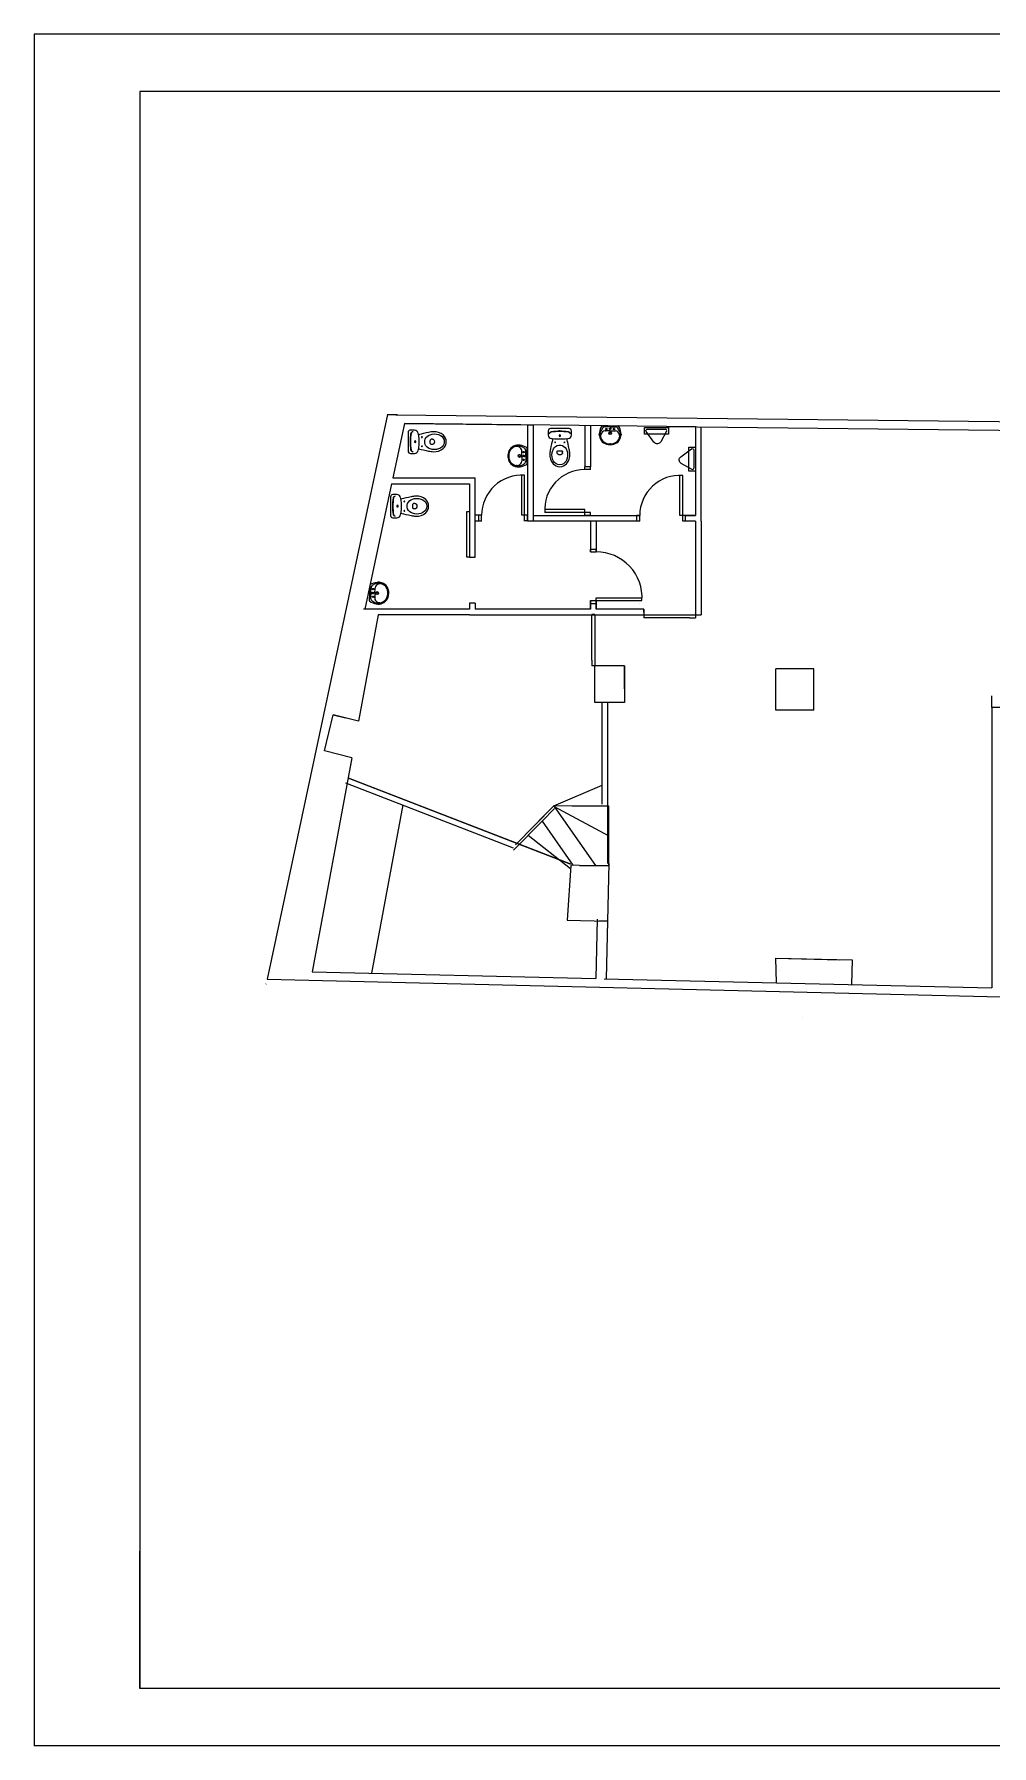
# Model space of a CAD drawing. Header units: millimetres. Extents: x 7 to 259, y -45 to 103.
# Drawn here: x 212.59 to 214.679, y 78.506 to 82.243 of the extents above; entities that cross this region are included whole.
import ezdxf

# ---------------------------------------------------------------- set-up
doc = ezdxf.new("R2010")
doc.units = ezdxf.units.MM
doc.linetypes.add('CONTINUA', pattern=[0])
for name, color, linetype in [('CAJETI1', 5, 'Continuous'), ('estructura', 5, 'Continuous'), ('OFICINES', 6, 'Continuous'), ('portes', 4, 'Continuous')]:
    doc.layers.add(name, color=color, linetype=linetype)

# ---------------------------------------------------------------- blocks, each defined once
blk = doc.blocks.new('VI-IN')
for p, q in [((0, -0.04), (-0.011, -0.04)), ((0, -0.04), (0.011, -0.04)), ((-0.048, -0.423), (-0.048, -0.403)), ((0.048, -0.423), (0.048, -0.403))]:
    blk.add_line(p, q)
blk.add_lwpolyline([(-0.163, -0.358, -0.0164), (-0.122, -0.18, -0.014244), (-0.146, -0.175, -0.379899), (-0.203, -0.112), (-0.203, -0.04, -0.414214), (-0.163, 0), (0, 0), (0.163, 0, -0.414214), (0.203, -0.04), (0.203, -0.112, -0.379899), (0.146, -0.175, -0.014244), (0.122, -0.18, -0.0164), (0.163, -0.358, -0.034533), (0.175, -0.44, -0.180901), (0.118, -0.613, -0.210568), (0, -0.665, -0.210568), (-0.118, -0.613, -0.180901), (-0.175, -0.44, -0.034533)], format="xyb", close=True)
for centre, radius in [((-0.08, -0.24), 0.0075), ((0, -0.122), 0.0135), ((0, -0.122), 0.0135), ((0.08, -0.24), 0.0075)]:
    blk.add_circle(centre, radius)
for centre, radius, start, end in [((-0.139, -0.089), 0.04, 96.2719, 180), ((-0.14, -0.096), 0.04, 96.2141, 169.7572), ((0, -1.201), 1.154, 90.0008, 97.203), ((0, -1.197), 1.157, 90.0008, 97.1409), ((0, 1.219), 1.404, 264.9986, 270), ((-0.007, -0.406), 0.116, 96.2419, 152.5973), ((0, -0.47), 0.18, 90, 96.2419), ((0, -1.197), 1.157, 82.8591, 89.9992), ((0, -1.201), 1.154, 82.797, 89.9992), ((0, 1.219), 1.404, 270, 275.0014), ((0, -0.47), 0.18, 83.7581, 90), ((0.007, -0.406), 0.116, 27.4027, 83.7581), ((0.139, -0.089), 0.04, 0, 83.7281), ((0.14, -0.096), 0.04, 10.2428, 83.7859), ((0.079, -0.461), 0.216, 168.3805, 209.1161), ((0.112, -0.468), 0.25, 152.5973, 168.3805), ((0, -0.505), 0.126, 209.1161, 270), ((-0.033, -0.403), 0.015, 96.6492, 180), ((-0.018, -0.423), 0.03, 180, 233.1301), ((0, -0.399), 0.06, 233.1301, 270), ((0, -0.686), 0.3, 90, 96.6492), ((0, -0.686), 0.3, 83.3508, 90), ((0, -0.399), 0.06, 270, 306.8699), ((0, -0.505), 0.126, 270, 330.8839), ((0.033, -0.403), 0.015, 0, 83.3508), ((0.018, -0.423), 0.03, 306.8699, 0), ((-0.112, -0.468), 0.25, 11.6195, 27.4027), ((-0.079, -0.461), 0.216, 330.8839, 11.6195)]:
    blk.add_arc(centre, radius, start, end)
blk = doc.blocks.new('Vic-WC')
at = {"xscale": -1}
blk.add_blockref('VI-IN', (0, 0), dxfattribs=at)

msp = doc.modelspace()

# ---------------------------------------------------------------- linework, layer by layer
at = {"color": 6}
for p, q in [((213.8287, 81.3884), (213.8464, 81.3884)), ((213.8287, 81.3884), (213.8641, 81.3884)), ((213.8366, 81.3771), (213.8348, 81.3771)), ((213.8464, 81.386), (213.8349, 81.386)), ((213.8464, 81.3771), (213.8366, 81.3771)), ((213.8464, 81.386), (213.8579, 81.386)), ((213.8464, 81.3771), (213.8562, 81.3771)), ((213.8562, 81.3771), (213.858, 81.3771)), ((213.6534, 81.3322), (213.6534, 81.334)), ((213.6534, 81.3224), (213.6534, 81.3322)), ((213.6623, 81.3224), (213.6623, 81.3339)), ((213.6648, 81.3401), (213.6648, 81.3224)), ((213.6648, 81.3401), (213.6648, 81.3047)), ((213.6534, 81.3224), (213.6534, 81.3126)), ((213.6534, 81.3126), (213.6534, 81.3107)), ((213.6623, 81.3224), (213.6623, 81.3109)), ((213.321, 81.0058), (213.3224, 81.0412)), ((213.3241, 81.0234), (213.3246, 81.0349)), ((213.3331, 81.023), (213.3335, 81.0328)), ((213.3335, 81.0328), (213.3336, 81.0347)), ((213.321, 81.0058), (213.3217, 81.0235)), ((213.3241, 81.0234), (213.3237, 81.0119)), ((213.3327, 81.0133), (213.3326, 81.0114)), ((213.3331, 81.023), (213.3327, 81.0133))]:
    msp.add_line(p, q, dxfattribs=at)
for centre, radius in [((213.838, 81.3812), 0.00161), ((213.8464, 81.3724), 0.00322), ((213.8464, 81.3724), 0.00211), ((213.8464, 81.3817), 0.00161), ((213.8548, 81.3812), 0.00161), ((213.6575, 81.3308), 0.00161), ((213.6487, 81.3224), 0.00322), ((213.6487, 81.3224), 0.00211), ((213.6575, 81.3139), 0.00161), ((213.658, 81.3224), 0.00161), ((213.3293, 81.0316), 0.00161), ((213.3285, 81.0232), 0.00161), ((213.3286, 81.0148), 0.00161), ((213.3378, 81.0229), 0.00322), ((213.3378, 81.0229), 0.00211)]:
    msp.add_circle(centre, radius, dxfattribs=at)
for centre, radius, start, end in [((213.8301, 81.3678), 0.0382, 9.9338, 9.9338), ((213.6441, 81.3387), 0.0382, 279.9338, 279.9338), ((213.8453, 81.369), 0.0226, 174.8129, 186.5806), ((213.8627, 81.3678), 0.0401, 171.9611, 175.3079), ((213.8451, 81.3695), 0.0225, 187.8325, 262.7669), ((213.8636, 81.3678), 0.041, 150.4514, 172.1359), ((213.8453, 81.369), 0.0207, 174.8129, 186.5806), ((213.8627, 81.3678), 0.0382, 171.8597, 175.3079), ((213.8451, 81.3695), 0.0205, 187.8325, 262.7669), ((213.844, 81.3697), 0.0194, 143.508, 169.4742), ((213.8375, 81.3658), 0.0122, 129.1375, 203.4893), ((213.8287, 81.3876), 0.000804, 90, 150.4514), ((213.8499, 81.3659), 0.0264, 135.309, 144.5281), ((213.8351, 81.3687), 0.00841, 92.1402, 128.2338), ((213.8349, 81.3807), 0.00533, 90, 135.309), ((213.8477, 81.3695), 0.0205, 277.2331, 352.1675), ((213.8477, 81.3695), 0.0225, 277.2331, 352.1675), ((213.8579, 81.3807), 0.00533, 44.691, 90), ((213.8577, 81.3687), 0.00841, 51.7662, 87.8598), ((213.8429, 81.3659), 0.0264, 35.4719, 44.691), ((213.8552, 81.3658), 0.0122, 336.5107, 50.8625), ((213.8641, 81.3876), 0.000804, 29.5486, 90), ((213.8488, 81.3697), 0.0194, 10.5258, 36.492), ((213.8292, 81.3678), 0.041, 7.8641, 29.5486), ((213.8301, 81.3678), 0.0382, 4.6921, 8.1403), ((213.8475, 81.369), 0.0207, 353.4194, 5.1871), ((213.8301, 81.3678), 0.0401, 4.6921, 8.0389), ((213.8475, 81.369), 0.0226, 353.4194, 5.1871), ((213.6458, 81.3237), 0.0225, 97.8325, 172.7669), ((213.6458, 81.3237), 0.0205, 97.8325, 172.7669), ((213.6421, 81.3312), 0.0122, 39.1375, 113.4893), ((213.6454, 81.3235), 0.0226, 84.8129, 96.5806), ((213.6454, 81.3235), 0.0207, 84.8129, 96.5806), ((213.6441, 81.306), 0.0382, 81.8597, 85.3079), ((213.6441, 81.306), 0.0401, 81.9611, 85.3079), ((213.646, 81.3248), 0.0194, 53.508, 79.4742), ((213.6441, 81.3051), 0.041, 60.4514, 82.1359), ((213.645, 81.3337), 0.00841, 2.1402, 38.2338), ((213.6422, 81.3189), 0.0264, 45.309, 54.5281), ((213.657, 81.3339), 0.00533, 0, 45.309), ((213.664, 81.3401), 0.000804, 0, 60.4514), ((213.8464, 81.3802), 0.0332, 262.7803, 270), ((213.8464, 81.3802), 0.0313, 262.7803, 277.2197), ((213.8464, 81.3802), 0.0332, 270, 277.2197), ((213.6565, 81.3224), 0.0332, 172.7803, 180), ((213.6565, 81.3224), 0.0332, 180, 187.2197), ((213.6458, 81.321), 0.0225, 187.2331, 262.1675), ((213.6565, 81.3224), 0.0313, 172.7803, 187.2197), ((213.6458, 81.321), 0.0205, 187.2331, 262.1675), ((213.6421, 81.3135), 0.0122, 246.5107, 320.8625), ((213.6454, 81.3213), 0.0226, 263.4194, 275.1871), ((213.6454, 81.3213), 0.0207, 263.4194, 275.1871), ((213.6441, 81.3387), 0.0382, 274.6921, 278.1403), ((213.6441, 81.3387), 0.0401, 274.6921, 278.0389), ((213.646, 81.32), 0.0194, 280.5258, 306.492), ((213.6441, 81.3396), 0.041, 277.8641, 299.5486), ((213.645, 81.3111), 0.00841, 321.7662, 357.8598), ((213.6422, 81.3259), 0.0264, 305.4719, 314.691), ((213.657, 81.3109), 0.00533, 314.691, 0), ((213.664, 81.3047), 0.000804, 299.5486, 0), ((213.3417, 81.0063), 0.0382, 97.6416, 97.6416), ((213.3232, 81.0412), 0.000804, 117.2564, 177.7078), ((213.3417, 81.0054), 0.041, 95.5719, 117.2564), ((213.3299, 81.0347), 0.00533, 132.3988, 177.7078), ((213.3441, 81.0191), 0.0264, 123.1796, 132.3988), ((213.3406, 81.0252), 0.0194, 98.2336, 124.1998), ((213.342, 81.034), 0.00841, 139.474, 175.5675), ((213.3447, 81.0314), 0.0122, 64.2185, 138.5702), ((213.3417, 81.0063), 0.0401, 92.3999, 95.7467), ((213.3417, 81.0063), 0.0382, 92.3999, 95.848), ((213.3412, 81.0239), 0.0226, 81.1272, 92.8948), ((213.3412, 81.0239), 0.0207, 81.1272, 92.8948), ((213.3407, 81.0241), 0.0205, 4.9409, 79.8753), ((213.3407, 81.0241), 0.0225, 4.9409, 79.8753), ((213.3218, 81.0057), 0.000804, 177.7078, 238.1592), ((213.343, 81.0399), 0.041, 238.1592, 259.8437), ((213.329, 81.0117), 0.00533, 177.7078, 223.0168), ((213.3444, 81.0261), 0.0264, 223.0168, 232.2359), ((213.3404, 81.0203), 0.0194, 231.2157, 257.182), ((213.341, 81.0114), 0.00841, 179.848, 215.9415), ((213.344, 81.0138), 0.0122, 216.8453, 291.1971), ((213.343, 81.039), 0.0401, 259.6689, 263.0156), ((213.343, 81.039), 0.0382, 259.5675, 263.0156), ((213.3411, 81.0216), 0.0226, 262.5207, 274.2884), ((213.3411, 81.0216), 0.0207, 262.5207, 274.2884), ((213.3406, 81.0214), 0.0205, 275.5403, 350.4747), ((213.3406, 81.0214), 0.0225, 275.5403, 350.4747), ((213.33, 81.0232), 0.0313, 350.4881, 4.9275), ((213.33, 81.0232), 0.0332, 350.4881, 357.7078), ((213.33, 81.0232), 0.0332, 357.7078, 4.9275)]:
    msp.add_arc(centre, radius, start, end, dxfattribs=at)
at = {"color": 6, "linetype": 'ByBlock'}
for p in [(213.8226, 81.3693), (213.8254, 81.366), (213.8366, 81.3771), (213.8443, 81.3724), (213.8454, 81.3808), (213.8474, 81.3828), (213.8485, 81.3724), (213.8674, 81.3663), (213.8702, 81.3689), (213.6423, 81.3434), (213.6456, 81.3461), (213.6534, 81.3322), (213.8464, 81.3489), (213.6252, 81.3224), (213.6426, 81.3014), (213.6452, 81.2986), (213.6487, 81.3245), (213.6487, 81.3203), (213.6571, 81.3234), (213.6591, 81.3213), (213.3422, 81.0465), (213.3447, 81.0436), (213.3274, 81.0243), (213.3293, 81.0222), (213.3327, 81.0133), (213.3377, 81.0207), (213.3379, 81.025), (213.3399, 80.999), (213.3433, 81.0016), (213.3612, 81.0219)]:
    msp.add_point(p, dxfattribs=at)
at = {"layer": 'CAJETI1'}
for p, q in [((212.5898, 82.2433), (212.5898, 78.5058)), ((215.2148, 82.2433), (212.5898, 82.2433)), ((212.8203, 82.1183), (212.8203, 78.6308)), ((215.2148, 78.5058), (212.5898, 78.5058))]:
    msp.add_line(p, q, dxfattribs=at)
at = {"layer": 'CAJETI1', "color": 5}
for p, q in [((217.7148, 82.1183), (212.8203, 82.1183)), ((217.7148, 78.6308), (212.8203, 78.6308))]:
    msp.add_line(p, q, dxfattribs=at)
at = {"layer": 'CAJETI1', "linetype": 'CONTINUA'}
msp.add_line((212.8203, 78.6308), (212.8203, 78.9308), dxfattribs=at)
at = {"layer": 'estructura'}
for p, q in [((213.3602, 81.413), (213.0977, 80.1795)), ((213.3822, 81.4122), (213.3601, 81.4122)), ((213.3789, 81.4122), (216.118, 81.3816)), ((213.3973, 81.3933), (213.3719, 81.2743)), ((214.0323, 81.3862), (213.3973, 81.3933)), ((213.3973, 81.3933), (213.666, 81.3903)), ((213.666, 81.3903), (213.6785, 81.3903)), ((213.666, 81.3903), (213.666, 81.3903)), ((213.666, 81.3903), (213.6785, 81.3903)), ((213.666, 81.3903), (213.666, 81.1801)), ((213.6785, 81.3903), (213.6785, 81.1801)), ((213.6785, 81.3901), (213.6785, 81.1926)), ((213.791, 81.3889), (213.791, 81.2989)), ((213.8035, 81.3887), (213.8035, 81.2989)), ((213.9709, 81.3869), (216.1187, 81.3629)), ((214.0323, 81.3862), (214.0323, 81.1926)), ((214.0448, 81.1801), (214.0448, 81.386)), ((213.3693, 81.2618), (213.3109, 80.9876)), ((213.3693, 81.2618), (213.5395, 81.2618)), ((213.3719, 81.2743), (213.552, 81.2743)), ((213.5395, 81.2618), (213.5395, 81.1012)), ((213.552, 81.1012), (213.552, 81.2743)), ((213.5597, 81.1929), (213.552, 81.1929)), ((213.5597, 81.1801), (213.552, 81.1801)), ((213.911, 81.1801), (213.666, 81.1801)), ((213.6785, 81.1926), (213.911, 81.1926)), ((213.816, 81.1801), (213.8035, 81.1801)), ((213.8035, 81.1801), (213.8035, 81.1129)), ((213.816, 81.1801), (213.816, 81.1129)), ((214.011, 81.1926), (214.0323, 81.1926)), ((214.0323, 81.1926), (214.011, 81.1926)), ((214.0323, 81.1801), (214.011, 81.1801)), ((214.0323, 81.1801), (214.0323, 81.1129)), ((214.0448, 81.1801), (214.0448, 80.9751)), ((214.0323, 81.1129), (214.0323, 80.9751)), ((213.5395, 81.1012), (213.552, 81.1012)), ((213.5395, 81.0012), (213.5395, 80.9876)), ((213.552, 81.0012), (213.5395, 81.0012)), ((213.552, 81.0012), (213.552, 80.9876)), ((213.8035, 81.0067), (213.8035, 80.9876)), ((213.8035, 80.9876), (213.8035, 81.0067)), ((213.8035, 81.0004), (213.816, 81.0004)), ((213.816, 80.9876), (213.816, 81.0129)), ((213.816, 81.0067), (213.816, 80.9876)), ((213.3402, 80.9751), (213.2974, 80.7433)), ((213.3402, 80.9751), (213.2974, 80.7433)), ((213.5395, 80.9876), (213.3083, 80.9876)), ((213.5395, 80.9876), (213.3083, 80.9876)), ((213.5395, 80.9876), (213.3109, 80.9876)), ((213.5395, 80.9751), (213.3402, 80.9751)), ((213.5395, 80.9751), (214.0448, 80.9751)), ((213.8035, 80.9876), (213.552, 80.9876)), ((213.9198, 80.9876), (213.816, 80.9876)), ((213.9198, 80.9876), (213.9198, 80.9751)), ((213.8779, 80.8639), (213.8129, 80.8639)), ((213.8129, 80.7839), (213.8129, 80.8639)), ((213.8779, 80.8139), (213.8779, 80.8639)), ((213.8779, 80.8639), (213.8779, 80.7839)), ((213.8779, 80.8574), (213.8779, 80.7839)), ((214.2079, 80.7674), (214.2079, 80.8574)), ((214.2411, 80.8574), (214.2079, 80.8574)), ((214.2911, 80.8574), (214.2411, 80.8574)), ((214.2911, 80.7674), (214.2911, 80.8574)), ((214.2911, 80.8074), (214.2911, 80.8074)), ((213.8779, 80.7839), (213.8129, 80.7839)), ((213.8288, 80.5621), (213.8288, 80.7839)), ((213.8413, 80.4321), (213.8413, 80.7839)), ((214.2911, 80.7674), (214.2079, 80.7674)), ((214.6789, 80.7734), (214.6789, 80.7988)), ((214.6789, 80.7734), (214.6789, 80.1606)), ((214.7742, 80.7734), (214.6789, 80.7734)), ((213.223, 80.6781), (213.2422, 80.7571)), ((213.2974, 80.7433), (213.2422, 80.7571)), ((213.2422, 80.757), (213.2422, 80.757)), ((213.2422, 80.757), (213.2686, 80.7506)), ((213.2826, 80.6632), (213.1962, 80.1958)), ((213.2826, 80.6632), (213.223, 80.6781)), ((213.2826, 80.6632), (213.2796, 80.6469)), ((213.7591, 80.4312), (213.2744, 80.619)), ((213.7603, 80.431), (213.2757, 80.6188)), ((213.6356, 80.4659), (213.2693, 80.6079)), ((213.7235, 80.5583), (213.8287, 80.6037)), ((213.3938, 80.5605), (213.3259, 80.1927)), ((213.6395, 80.4731), (213.7235, 80.5583)), ((213.7229, 80.5577), (213.6911, 80.5259)), ((213.7251, 80.5525), (213.6979, 80.5249)), ((213.7229, 80.5577), (213.8432, 80.4927)), ((213.8432, 80.5577), (213.7235, 80.5583)), ((213.7242, 80.557), (213.8145, 80.4277)), ((213.8033, 80.5579), (213.7635, 80.5579)), ((213.8432, 80.5577), (213.8033, 80.5579)), ((213.8432, 80.4277), (213.8432, 80.5577)), ((213.6979, 80.5249), (213.6353, 80.4614)), ((213.6979, 80.5249), (213.7652, 80.4286)), ((213.7599, 80.4208), (213.6674, 80.4939)), ((213.8433, 80.4321), (213.8373, 80.1806)), ((213.7603, 80.4282), (213.7528, 80.3084)), ((213.7794, 80.4277), (213.7604, 80.4289)), ((213.7794, 80.4277), (213.8432, 80.4277)), ((213.7528, 80.3084), (213.8403, 80.3063)), ((213.818, 80.3112), (213.8149, 80.1811)), ((213.8403, 80.3063), (213.8216, 80.3063)), ((214.209, 80.1718), (214.208, 80.2255)), ((214.208, 80.2255), (214.3476, 80.2224)), ((214.208, 80.2255), (214.3742, 80.2218)), ((214.3742, 80.2218), (214.3729, 80.1679)), ((213.0955, 80.1694), (213.0954, 80.1691)), ((213.0977, 80.1795), (214.9164, 80.1363)), ((213.1928, 80.1773), (213.1927, 80.1765)), ((213.1962, 80.1958), (213.8149, 80.1811)), ((213.8336, 80.1807), (214.6789, 80.1606)), ((214.2167, 80.1987), (214.2167, 80.1987)), ((214.2657, 80.0953), (214.2657, 80.0953))]:
    msp.add_line(p, q, dxfattribs=at)
at = {"layer": 'OFICINES'}
for points in [[(213.9734, 81.3843), (213.9734, 81.3703), (213.9215, 81.3703), (213.9215, 81.3843)], [(214.0323, 81.2894), (214.0182, 81.2894), (214.0182, 81.3413), (214.0323, 81.3413)]]:
    msp.add_lwpolyline(points, close=True, dxfattribs=at)
for points in [[(213.9696, 81.3762), (213.9567, 81.3534, -0.544521), (213.942, 81.3525), (213.9249, 81.3759, -0.61439), (213.9274, 81.3809), (213.9669, 81.3809)], [(214.0241, 81.2932), (214.0013, 81.3061, -0.544521), (214.0005, 81.3207), (214.0238, 81.3379, -0.61439), (214.0288, 81.3354), (214.0288, 81.2959)]]:
    msp.add_lwpolyline(points, format="xyb", dxfattribs=at)
for centre, start, end in [((213.9669, 81.3778), 330.5415, 90), ((214.0257, 81.2959), 240.5415, 0)]:
    msp.add_arc(centre, 0.00313, start, end, dxfattribs=at)
at = {"layer": 'portes'}
for p, q in [((214.0076, 81.3323), (214.0076, 81.3323)), ((213.791, 81.2927), (213.791, 81.2989)), ((213.8035, 81.2989), (213.791, 81.2989)), ((213.8035, 81.2927), (213.791, 81.2927)), ((213.8035, 81.2927), (213.8035, 81.2989)), ((213.6535, 81.1929), (213.6535, 81.2804)), ((213.6598, 81.1801), (213.6598, 81.2802)), ((213.6605, 81.2867), (213.6605, 81.2867)), ((213.9985, 81.1926), (213.9985, 81.2801)), ((214.0048, 81.1798), (214.0048, 81.2799)), ((213.5333, 81.1012), (213.5333, 81.2012)), ((213.5333, 81.2012), (213.5395, 81.2012)), ((213.5395, 81.2012), (213.5395, 81.1012)), ((213.566, 81.1929), (213.5597, 81.1929)), ((213.5597, 81.1801), (213.5597, 81.1929)), ((213.566, 81.1801), (213.5597, 81.1801)), ((213.566, 81.1801), (213.566, 81.1929)), ((213.6598, 81.1929), (213.6535, 81.1929)), ((213.666, 81.1929), (213.6598, 81.1929)), ((213.666, 81.1804), (213.6598, 81.1804)), ((213.666, 81.1801), (213.666, 81.1929)), ((213.6973, 81.1926), (213.6973, 81.1926)), ((213.791, 81.2051), (213.7035, 81.2051)), ((213.8035, 81.1989), (213.7037, 81.1989)), ((213.791, 81.1989), (213.791, 81.2051)), ((213.791, 81.1926), (213.791, 81.1989)), ((213.8035, 81.1926), (213.791, 81.1926)), ((213.8035, 81.1926), (213.8035, 81.1989)), ((213.911, 81.1926), (213.9047, 81.1926)), ((213.9047, 81.1798), (213.9047, 81.1926)), ((213.911, 81.1798), (213.9047, 81.1798)), ((213.911, 81.1798), (213.911, 81.1926)), ((214.0048, 81.1926), (213.9985, 81.1926)), ((214.011, 81.1926), (214.0048, 81.1926)), ((214.011, 81.1801), (214.0048, 81.1801)), ((214.011, 81.1798), (214.011, 81.1926)), ((213.8035, 81.1129), (213.8035, 81.1192)), ((213.8035, 81.1192), (213.816, 81.1192)), ((213.8035, 81.1129), (213.816, 81.1129)), ((213.816, 81.1129), (213.816, 81.1192)), ((213.5395, 81.1012), (213.5333, 81.1012)), ((213.8035, 81.0067), (213.9158, 81.0067)), ((213.8035, 81.0004), (213.8035, 81.0067)), ((213.8035, 81.0004), (213.816, 81.0004)), ((213.816, 81.0129), (213.916, 81.0129)), ((213.816, 81.0067), (213.816, 81.0129)), ((213.816, 81.0004), (213.816, 81.0067)), ((213.9098, 81.0004), (213.9098, 81.0004)), ((213.8066, 80.8764), (213.8066, 80.9764)), ((213.8129, 80.9764), (213.8066, 80.9764)), ((213.8129, 80.9764), (213.8129, 80.8639)), ((213.9198, 80.9814), (213.9198, 80.9876)), ((213.9198, 80.9751), (214.0323, 80.9751)), ((213.9198, 80.9751), (213.9198, 80.9689)), ((214.0198, 80.9689), (213.9198, 80.9689)), ((214.0198, 80.9689), (214.0323, 80.9689)), ((214.0323, 80.9751), (214.0323, 80.9689)), ((213.8066, 80.8764), (213.8066, 80.8639)), ((213.8129, 80.8639), (213.8066, 80.8639)), ((213.7461, 80.322), (213.7461, 80.322))]:
    msp.add_line(p, q, dxfattribs=at)
for centre, radius, start, end in [((213.791, 81.2052), 0.0875, 90, 184.123), ((213.6535, 81.1929), 0.0875, 85.877, 180), ((213.9985, 81.1926), 0.0875, 85.877, 180), ((213.816, 81.0129), 0.1, 356.4167, 90)]:
    msp.add_arc(centre, radius, start, end, dxfattribs=at)

# ---------------------------------------------------------------- block references
at = {"layer": 'OFICINES', "xscale": 0.125, "yscale": 0.125, "zscale": 0.125, "rotation": 89.99999999999999}
for p in [(213.4056, 81.3534), (213.3672, 81.2127)]:
    msp.add_blockref('Vic-WC', p, dxfattribs=at)
at = {"layer": 'OFICINES', "xscale": 0.125, "yscale": 0.125, "zscale": 0.125}
msp.add_blockref('Vic-WC', (213.7365, 81.3821), dxfattribs=at)

doc.saveas('drawing.dxf')
